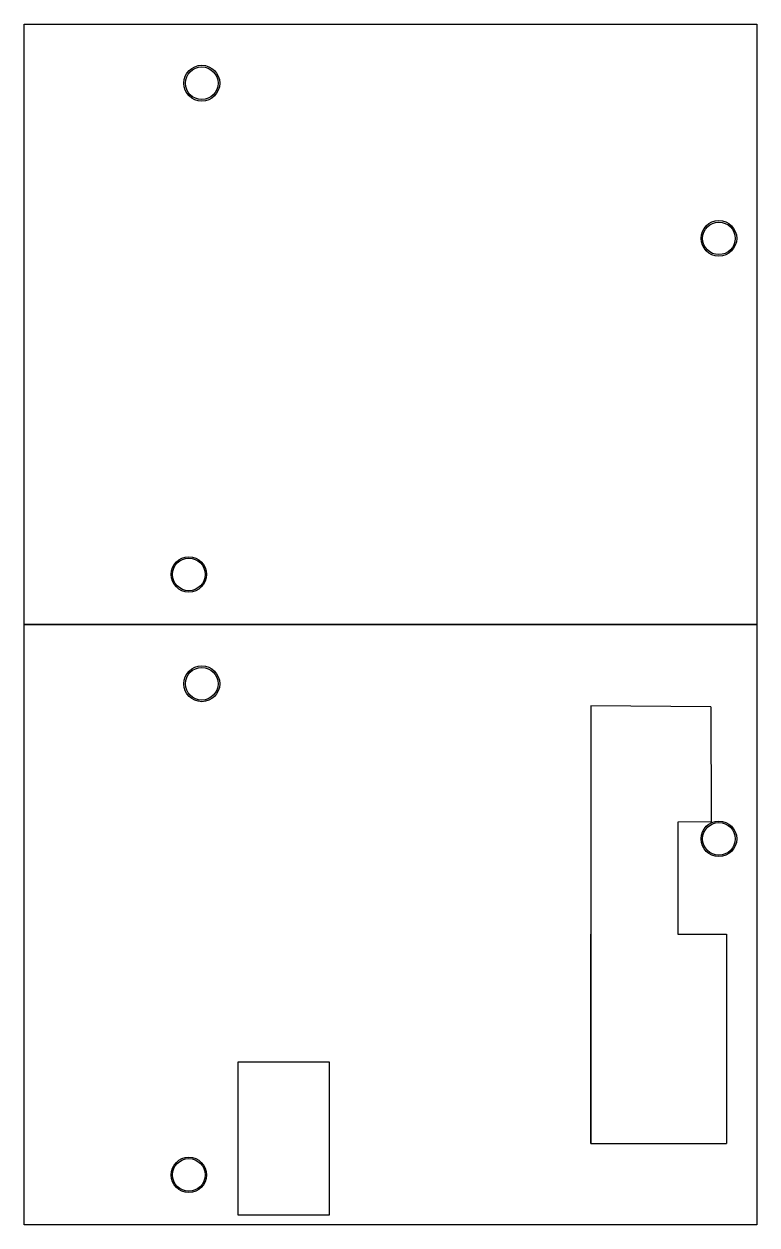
# Model space of a CAD drawing. Header units: millimetres. Extents: x -122 to 386, y -46 to 369.
# Drawn here: x -122 to -50, y 251 to 369 of the extents above.
import ezdxf

# ---------------------------------------------------------------- set-up
doc = ezdxf.new("R2010")
doc.units = ezdxf.units.MM
doc.layers.get('0').update_dxf_attribs({"lineweight": 25, "true_color": 0xffffff})
doc.layers.add('20', color=7, linetype='Continuous', true_color=0xffffff)

msp = doc.modelspace()

# ---------------------------------------------------------------- linework, layer by layer
for p, q in [((-122, 369), (-50, 369)), ((-122, 310), (-122, 369)), ((-50, 369), (-50, 310)), ((-122, 310), (-50, 310)), ((-50, 310), (-122, 310)), ((-122, 251), (-122, 310)), ((-50, 310), (-50, 251)), ((-54.521, 301.9131), (-66.3138, 302)), ((-66.3138, 302), (-66.3138, 259)), ((-54.521, 301.9131), (-54.5, 290.6)), ((-54.5, 290.6), (-57.7794, 290.5699)), ((-57.7794, 290.5699), (-57.7794, 279.5844)), ((-66.3138, 259), (-66.3138, 279.5844)), ((-57.7794, 279.5844), (-53, 279.5844)), ((-53, 279.5844), (-53, 259)), ((-92, 267), (-101, 267)), ((-101, 267), (-101, 252)), ((-92, 252), (-92, 267)), ((-66.3138, 259), (-53, 259)), ((-66.3138, 259), (-53, 259)), ((-101, 252), (-92, 252)), ((-50, 251), (-122, 251))]:
    msp.add_line(p, q)
for centre, radius in [((-104.54, 363.18), 1.7648), ((-53.74, 347.94), 1.7485), ((-105.81, 314.92), 1.7323), ((-104.54, 304.18), 1.7648), ((-53.74, 288.94), 1.7485), ((-105.81, 255.92), 1.7323)]:
    msp.add_circle(centre, radius)
at = {"layer": '20'}
for centre in [(-104.54, 363.18), (-53.74, 347.94), (-105.81, 314.92), (-104.54, 304.18), (-53.74, 288.94), (-105.81, 255.92)]:
    msp.add_circle(centre, 1.6, dxfattribs=at)

doc.saveas('drawing.dxf')
